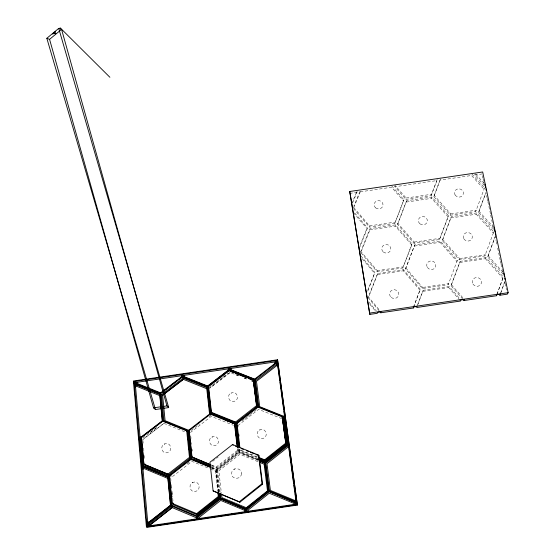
<?xml version="1.0" encoding="UTF-8"?>
<svg xmlns="http://www.w3.org/2000/svg" width="555" height="555" viewBox="0 0 555 555"><rect width="100%" height="100%" fill="white"/><g stroke="black" fill="none" stroke-linecap="round" stroke-linejoin="round"><path stroke-width="0.42" stroke-dasharray="2.77 2.08" d="M352.682 202.721L356.983 192.314L357.011 190.962M353.757 207.667L360.299 191.829L360.334 190.476L353.771 206.356M360.764 252.539L360.805 251.373L370.039 228.604L395.451 224.872L411.983 243.846L411.761 245.039L402.784 267.989L377.116 271.763L360.764 252.539L369.963 229.846L370.039 228.604M359.307 248.321L367.216 228.847L367.285 227.605L353.417 211.497M391.663 185.876L403.894 199.738L394.806 223.394L369.498 227.113L369.568 225.864L353.445 207.154M367.778 291.167L374.896 272.443L360.23 255.175M377.116 271.763L377.213 270.653L360.805 251.373M379.176 310.842L368.319 297.91L377.698 273.476L403.485 269.688L420.308 289.245L413.884 306.395M394.827 186.764L394.987 185.391L406.149 198.024L405.955 199.363L431.068 195.672L436.972 180.569L394.827 186.764L405.955 199.363M394.806 223.394L403.894 199.738M411.761 245.039L395.292 226.121L395.451 224.872M397.56 224.386L406.648 200.723L431.873 197.018L448.523 215.666L439.518 239.538L414.037 243.284L397.56 224.386L406.648 200.723M402.784 267.989L411.983 243.846M420.059 290.293L403.291 270.798L403.485 269.688M457.32 260.316L448.211 284.68L422.362 288.489L405.587 269.015L405.788 267.899L414.779 244.859L440.372 241.099L457.32 260.316L456.938 261.46L440.046 242.299L440.372 241.099M414.037 243.284L414.266 242.084L397.727 223.131M405.587 269.015L414.779 244.859M431.068 195.672L437.278 179.175M448.176 216.95L431.589 198.357L431.873 197.018M433.823 196.643L440.601 178.689L433.823 196.643L450.417 215.215L475.711 211.504L484.536 187.895L484.064 189.269L471.486 175.505L440.281 180.084M422.362 288.489L422.626 287.435L405.788 267.899M417.943 304.265L423.153 290.293L449.113 286.47L460.921 300.026M439.518 239.538L448.523 215.666M442.314 240.544L451.312 216.658L476.717 212.926L493.784 231.817L484.862 255.91L459.207 259.685L442.314 240.544L451.312 216.658M450.417 215.215L450.778 213.932L434.114 195.304M484.494 185.613L474.796 175.019L475.226 173.604M448.211 284.68L448.565 283.612L422.626 287.435M459.963 300.394L448.759 287.532L449.113 286.47M459.207 259.685L459.602 258.533L442.64 239.337M475.711 211.504L476.155 210.199L450.778 213.932M462.842 299.249L451.048 285.728L460.157 261.343L485.923 257.555L502.747 276.397M493.784 231.817L493.277 233.051L476.266 214.223L476.717 212.926M451.048 285.728L460.157 261.343M493.7 229.291L478.5 212.489L485.84 192.821M496.982 294.15L503.309 277.021L496.933 294.719M500.416 293.65L504.731 281.635L506.493 289.974M500.964 292.603L505.001 281.357M503.177 274.246L487.699 256.93L495.213 236.472L496.094 240.669M487.699 256.93L495.442 236.035M478.5 212.489L485.958 192.585L487.019 197.594M413.496 307.012L420.308 289.245M417.242 305.729L423.153 290.293M367.847 290.119L374.896 272.443M377.698 273.476L368.381 296.89L379.287 309.863M359.973 245.581L367.285 227.605M351.697 203.803L356.698 191.718M484.862 255.91L485.348 254.745L459.602 258.533M459.762 262.487L485.438 258.706L485.923 257.555M259.934 429.848L259.678 430.09C264.915 426.746 269.015 435.64 263.826 438.11C258.262 441.267 254.308 431.929 259.99 429.834M192.849 482.482L192.564 482.746C197.989 479.291 201.895 488.525 196.616 490.988C190.858 494.207 187.16 484.529 192.911 482.462M212.281 436.889L212.003 437.132C217.317 433.76 221.258 442.737 216.055 445.165C210.428 448.343 206.654 438.908 212.343 436.868M231.289 392.961L231.026 393.183C236.222 389.901 240.204 398.622 235.063 401.022C229.569 404.158 225.719 394.959 231.345 392.94M164.613 443.924L164.322 444.173C169.705 440.788 173.486 449.841 168.262 452.228C162.573 455.405 158.987 445.901 164.675 443.91M220.134 492.486L217.643 470.349L239.739 452.984L257.999 460.421M257.867 461.635L239.899 454.302L218.85 470.848L221.417 493.437M212.738 461.288L218.184 457.015M211.601 465.041L216.304 466.97L237.609 450.244L237.408 448.544M211.517 465.312L216.977 467.553L238.171 450.91L237.609 450.244M238.164 451.999L237.679 447.823L238.164 451.999L217.13 468.524L211.524 466.221M211.809 467.289L216.561 469.246L238.775 451.791L238.366 448.357M219.433 491.994L216.936 469.745L239.15 452.29L258.304 460.088M211.76 467.581L217.276 469.849L239.371 452.491L238.962 449.071M170.357 476.717L171.696 475.677M187.084 463.758L191.135 460.594M242.14 420.808L244.179 419.212M244.859 418.685L246.899 417.096M247.579 416.569L249.611 414.973M250.291 414.446L257.069 409.077M170.982 480.491L170.704 477.959L191.954 461.385L209.589 468.656M237.922 425.553L258.609 409.368L281.787 418.637M191.239 430.465L199.467 424.096M209.069 416.666L211.122 415.071M190.372 432.546L211.268 416.354L233.488 425.331M150.017 432.539L156.871 427.274M142.989 438.048L157.079 427.218M209.256 387.57L211.934 385.51M212.6 384.997L222.624 377.296M223.29 376.783L227.973 373.182M163.912 423.347L142.822 439.56L163.912 423.347L185.19 432.026M230.103 372.454L209.568 388.292L230.124 372.488L239.545 376.207L234.03 374.001M377.213 270.653L402.979 266.865M377.594 274.579L403.291 270.798M422.882 291.34L448.759 287.532M349.74 193.383L356.983 192.314M360.299 191.829L391.518 187.25L403.707 201.07M474.796 175.019L482.031 173.958M406.149 198.024L431.353 194.319M406.447 202.048L431.589 198.357M369.568 225.864L394.966 222.132M369.963 229.846L395.292 226.121M450.958 217.942L476.266 214.223M414.266 242.084L439.837 238.324M414.55 246.052L440.046 242.299M244.242 378.031L247.384 379.273L244.262 378.066M251.311 380.82L252.879 381.445L251.325 380.855M257.534 456.938L240.155 449.869L240.703 450.535L257.208 457.251M258.214 458.583L241.05 451.597L240.828 449.897M239.087 449.12L239.399 451.701L257.742 459.165M239.399 451.701L239.982 452.401L258.235 459.824M211.358 467.796L217.026 470.439L211.268 468.052M210.366 468.968L215.992 471.292L218.33 492.195M216.561 469.246L217.276 469.849M216.936 469.745L217.643 470.349M216.304 466.97L216.977 467.553M475.802 174.228L483.814 182.977M471.91 174.09L483.96 187.271M478.951 211.191L494.207 228.043M488.192 255.772L503.725 273.143M485.438 258.706L502.761 278.117M451.416 284.659L464.375 299.513M353.431 208.458L369.498 227.113M353.403 212.787L367.216 228.847M362.353 258.88L374.805 273.546M239.15 452.29L239.739 452.984M238.775 451.791L239.371 452.491M368.881 302.08L376.394 311.036M369.88 304.362L375.222 310.738M482.385 175.623L482.912 178.12M483.086 178.953L483.613 181.45M483.787 182.283L484.314 184.78M487.193 198.426L487.72 200.931M487.894 201.763L490.537 214.279M490.71 215.111L493.173 226.787M496.274 241.508L496.808 244.027M497.689 248.224L499.458 256.618M499.639 257.458L500.166 259.976M500.346 260.815L500.874 263.334M501.054 264.173L502.996 273.407M239.573 448.981L239.982 452.401M216.311 469.835L218.802 492.084M218.406 491.876L215.95 469.981L215.278 469.412L217.74 491.411M190.753 435.939L191.017 438.464M191.433 442.654L191.642 444.361M192.148 449.39L192.349 451.097M171.363 484.668L171.724 488.032M172.022 491.369L172.626 497.252M172.709 498.092L173.035 501.442M171.349 486.846L171.516 488.532M172.008 493.596L172.175 495.282M142.899 440.406L143.315 444.652M143.585 448.003L144.002 452.249M144.279 455.606L144.695 459.845M241.439 473.644C241.363 480.241 230.471 479.485 231.685 472.915C232.129 466.838 241.966 467.587 241.439 473.644M234.633 468.954L234.349 469.232L234.696 468.933M463.904 238.865A4.558 4.246 14.3 0 0 471.764 239.004A4.558 4.246 14.3 0 0 467.726 232.545A4.558 4.246 14.3 0 0 463.904 238.865M455.1 194.972A4.482 4.135 10.6 0 0 462.842 195.096A4.482 4.135 10.6 0 0 458.888 188.818A4.482 4.135 10.6 0 0 455.1 194.972M472.964 284.042A4.634 4.357 19.3 0 0 480.935 284.202A4.634 4.357 19.3 0 0 476.828 277.542A4.634 4.357 19.3 0 0 472.964 284.042M419.989 223.852A4.502 4.204 8.6 0 0 427.301 221.48A4.502 4.204 8.6 0 0 421.328 216.693A4.502 4.204 8.6 0 0 419.989 223.852M427.322 267.33A4.572 4.322 12.8 0 0 435.224 267.482A4.572 4.322 12.8 0 0 431.249 260.912A4.572 4.322 12.8 0 0 427.322 267.33M383.332 252.019A4.523 4.28 5.4 0 0 390.713 249.618A4.523 4.28 5.4 0 0 384.761 244.741A4.523 4.28 5.4 0 0 383.332 252.019M391.219 297.418A4.593 4.398 10 0 0 398.698 294.962A4.593 4.398 10 0 0 392.649 289.939A4.593 4.398 10 0 0 391.219 297.418M375.666 207.91A4.454 4.162 2.6 0 0 382.95 205.565A4.454 4.162 2.6 0 0 377.095 200.834A4.454 4.162 2.6 0 0 375.666 207.91"/><path stroke-width="0.83" d="M500.416 293.65L499.84 295.246L507.367 294.143L508.165 292.686L482.677 171.974L349.74 191.496L369.831 314.401L377.365 313.291L377.462 312.319L380.917 311.806L380.806 312.784L413.267 308.004L413.884 306.395M369.831 314.401L349.74 191.496M413.267 308.004L413.496 307.012L416.951 306.499L416.708 307.498L460.525 301.039L460.921 300.026L464.375 299.513L463.966 300.532L462.842 299.249M463.966 300.532L496.399 295.753L496.982 294.15M496.399 295.753L496.933 294.719L500.381 294.212L499.84 295.246M161.234 408.681L155.428 409.535L46.835 38.288L58.726 28.395L61.57 29.36L166.958 405.892L168.699 407.578L163.718 408.313M46.835 38.288L49.568 39.356L61.57 29.36M295.003 500.541L296.009 499.715L295.003 500.541L270.382 490.405L266.976 463.716L287.823 447.198L289.002 447.698M288.489 445.63L295.898 500.624L294.878 501.442L268.891 490.752L265.311 462.579L287.317 445.152L288.489 445.63L288.815 446.359L287.65 445.887L287.317 445.152M295.274 501.956L296.002 501.366L296.37 504.093L295.572 504.211L295.274 501.956L295.766 503.891M259.102 460.407L264.693 462.683L268.266 490.863L245.879 508.699L220.106 497.988L219.62 493.707M246.274 509.206L246.836 509.601L247.107 511.849L246.545 511.467L246.274 509.206L268.648 491.355L294.941 502.483L268.648 491.355M246.836 509.601L269.085 491.848M248.265 511.696L248.064 510.114L269.258 493.194L293.893 503.35L294.101 504.911M213.106 490.897L239.302 501.769L262.078 483.655L258.498 455.072L232.566 444.534L209.95 462.246L213.106 490.897L239.899 502.206L262.55 484.189L258.984 455.752L258.498 455.072M218.989 498.043L197.573 514.964L218.989 498.043L218.399 493.013M286.068 444.95L265.234 461.441L286.068 444.95L283.924 428.994M196.886 515.963L219.475 498.078L218.899 492.944M238.879 447.406L236.104 424.2L257.964 407.162L283.251 417.242L286.935 444.659L264.915 462.086L258.54 459.491M220.55 499.042L198.1 516.823L198.336 519.064L197.497 518.724L197.261 516.476L219.849 498.591L246.212 509.712L219.849 498.591M217.539 500.631L218.857 499.583M268.891 490.752L269.328 491.251L265.762 463.224L287.65 445.887M199.495 518.911L199.307 517.343L220.73 500.409L245.164 510.579L245.352 512.126M217.831 492.257L218.302 496.489L196.643 513.625L197.42 513.979L218.968 496.926L218.497 492.715M259.116 457.577L264.645 459.831L285.749 443.133L282.224 416.833L286.068 443.833L265.068 460.442L258.783 457.889M287.885 445.304L284.209 418.012L284.923 417.457L284.576 416.576L283.862 417.138L287.552 444.569L288.718 445.644L287.455 436.251M149.337 524.059L172.015 506.229L171.051 505.813L148.24 523.733L148.442 525.98L149.538 526.286L149.337 524.059L148.24 523.733M172.182 507.596L150.544 524.572L150.682 526.119L150.578 524.579L172.182 507.596L196.428 517.794L196.588 519.341M142.996 469.301L143.988 468.489L167.86 478.424L170.461 505.237L148.872 522.2L147.672 521.693L142.996 469.301L142.843 467.962L141.733 467.345L142.767 466.547L167.915 477.009L170.669 505.314L147.866 523.233L146.693 522.734L141.733 467.345M284.653 415.466L283.674 416.271L259.712 406.697L256.472 381.32L276.848 365.544L277.986 365.988M283.473 416.659L284.479 415.868L277.438 363.594L276.3 363.15L254.794 379.793L258.2 406.586L283.543 416.84M143.835 464.098L167.95 474.116L189.456 457.362L186.702 430.937L187.507 431.686L190.261 457.986L168.866 474.664L144.862 464.695L143.835 464.098L141.442 437.617M211.462 412.351L235.535 422.036L256.493 405.705L253.246 380.015L229.388 370.608L208.569 386.606L211.462 412.351L212.142 413.191L236.097 422.834L256.951 406.579L253.246 380.015M143.023 465.957L168.158 476.405L190.601 458.909L187.715 431.346L162.802 421.203L140.533 438.311L143.023 465.957L167.575 476.329M168.54 476.898L169.511 477.466L172.258 505.626L171.294 505.203L168.54 476.898L190.969 459.408L210.768 467.553M210.185 466.935L191.218 458.818L188.332 431.256L210.394 414.183L235.493 424.298L238.164 446.636M258.679 407.516L255.293 380.855L276.681 364.295L277.812 364.739L277.438 363.594M142.843 467.962L143.87 467.164L168.109 477.244M159.833 393.835L162.448 420.739L140.165 437.833L139.048 437.375L134.331 384.726L135.337 383.963L160.312 394.314M228.438 370.303L228.251 368.846L228.438 370.303L207.889 386.093L184.517 376.783L184.371 375.353M207.625 386.766L229.326 370.095L254.19 379.897L257.589 406.676L235.736 423.715L210.636 413.607L207.625 386.766L208.368 387.792L211.372 414.502L210.636 413.607M162.962 391.462L168.311 387.383M169.65 386.363L170.989 385.337M172.327 384.317L177.01 380.744M179.05 379.252L181.721 377.206L181.547 375.735L136.523 382.374L135.406 381.32L181.769 374.486L182.637 375.575M160.437 393.724L182.338 377.018L207.022 386.856L210.026 413.697L187.965 430.77L163.059 420.628L160.437 393.724L161.429 394.716L164.044 421.488L163.059 420.628M161.429 394.716L183.212 378.094L206.973 387.563M188.714 430.305L165.092 420.683L162.594 395.188L183.344 379.342L206.758 388.708L209.575 414.113M162.622 395.215L183.344 379.342M139.048 437.375L140.158 438.145L135.448 385.76L136.454 385.004L160.041 394.501M135.566 387.015L136.565 386.259L159.812 395.646L162.289 421.141L141.178 437.312L140.082 436.868M369.928 313.048L508.165 292.686M277.542 359.765L133.387 381.014L146.43 526.938L147.575 527.25L297.376 505.085L277.542 359.765L297.376 505.085M134.039 381.521L134.803 381.41L134.99 383.491L134.268 384.039L134.039 381.521L135.198 382.603M182.373 374.396L228.715 367.563L228.965 369.623L207.265 386.294L182.588 376.457L182.373 374.396L183.24 375.485L183.386 376.852M229.319 367.472L275.655 360.646L276.029 361.804L229.95 368.596L229.319 367.472L229.569 369.533L254.412 379.329L275.925 362.699L275.655 360.646M276.258 360.556L277.014 360.445L277.347 362.914L276.529 362.595L276.258 360.556L276.82 363.067M183.24 375.485L228.272 368.881M276.64 361.714L277.396 361.603L277.611 363.241M49.568 39.356L153.555 407.869L166.958 405.892M161.13 407.21L161.741 407.12L162.726 408.043L163.871 407.911L161.012 408.313M148.442 525.98L196.879 518.814L196.643 516.573L171.051 505.813M197.497 518.724L245.914 511.557L245.643 509.317M246.545 511.467L294.941 504.301L294.643 502.046M182.151 521.478L183.851 521.228M230.915 514.263L232.614 514.013M146.43 526.938L297.085 504.648M146.763 523.483L147.616 523.844L147.81 526.071L147.006 526.196L146.763 523.483L147.866 523.809M146.693 522.734L147.796 523.06L147.713 521.707M254.78 379.176L231.234 369.894L231.067 368.471M233.946 372.773L229.957 371.198L229.326 370.095M235.542 373.404L246.711 377.809M248.307 378.441L254.689 380.959M282.03 417.492L283.605 418.123L283.834 419.823M160.985 393.023L137.786 383.685L137.654 382.242M236.201 423.298L212.433 413.725M135.406 381.32L135.593 383.401L160.069 393.259L181.984 376.547L181.769 374.486M139.853 385.711L143.78 387.293M225.413 420.156L227.758 421.099M230.88 422.362L233.218 423.305M234.536 424.506L236.097 425.137M235.528 446.22L237.873 447.17M241.002 448.447L243.347 449.397M246.475 450.667L248.82 451.624M250.381 452.256L254.294 453.844M255.855 454.483L258.984 455.752M258.977 458.881L265.234 461.441M164.842 421.814L167.235 422.785M168.838 423.437L171.238 424.415M172.834 425.068L175.234 426.046M178.432 427.343L181.631 428.647M186.425 430.597L188.027 431.249M260.614 460.796L263.791 462.086M259.587 461.066L265.144 463.328M259.414 462.253L264.118 464.181L267.496 490.87L246.295 507.749L221.889 497.613L221.494 494.255M189.227 430.562L192.009 456.987L210.817 464.715M210.733 464.986L192.009 456.987M193.147 458.68L210.747 465.916M191.218 458.818L211.018 466.963M271.679 492.216L279.512 495.442M281.08 496.087L288.912 499.306M290.48 499.951L294.393 501.56M139.111 438.089L139.922 438.422L142.406 466.047L141.664 466.616L139.111 438.089L140.228 438.852M169.046 475.656L145.23 465.756L145.042 464.049M197.261 516.476L198.1 516.823M220.106 497.988L245.664 508.782M169.448 476.183L172.106 503.323L197.42 513.979M197.601 514.971L173.333 504.779L173.167 503.101M171.294 505.203L196.921 515.99M172.106 503.323L173 503.725M142.767 466.547L143.87 467.164M167.95 474.116L168.866 474.664M218.302 496.489L218.968 496.926M245.143 510.565L245.331 512.112M140.533 438.311L141.643 439.081L144.127 466.582M239.302 501.769L239.899 502.206M190.254 459.082L189.727 454.025M189.456 457.362L190.261 457.986M153.555 407.869L155.428 409.535M134.331 384.726L135.448 385.76M187.555 432.99L187.819 435.515M135.337 383.963L136.454 385.004M135.593 383.401L136.71 384.442L136.523 382.374M188.332 431.256L189.186 432.061L192.065 459.478M60.072 27.75L109.897 77.284M262.078 483.655L262.55 484.189M232.566 444.534L233.183 445.27M379.717 311.487L380.806 312.784M182.338 377.018L183.212 378.094M235.056 425.942L237.561 446.955M236.104 424.2L236.707 425.047L239.371 447.268M235.535 422.036L236.097 422.834M265.311 462.579L265.762 463.224M264.645 459.831L265.068 460.442M295.898 500.624L296.19 501.068M256.882 407.134L253.684 381.785M256.493 405.705L256.951 406.579M254.794 379.793L255.293 380.855M285.749 443.133L286.068 443.833M286.935 444.659L287.261 445.401L286.345 438.582M283.862 417.138L284.209 418.012M274.954 361.999L275.127 363.386M276.848 365.544L277.993 366.022L278.339 368.582M276.3 363.15L276.681 364.295M58.726 28.395L168.699 407.578M484.959 184.232L485.618 187.34M485.944 188.894L486.277 190.448M494.207 228.043L495.053 232.046M495.393 233.648L495.726 235.244M503.725 273.143L504.426 276.439M504.772 278.083L505.119 279.734M278.568 370.289L279.949 380.522M280.178 382.228L280.525 384.788M280.754 386.495L281.101 389.055M281.329 390.762L281.676 393.315M281.905 395.021L283.286 405.261M283.515 406.961L283.862 409.521M284.091 411.227L284.431 413.787M284.923 417.457L285.499 421.724M285.728 423.437L286.075 425.997M286.304 427.704L287.226 434.537M289.12 448.551L289.467 451.104M289.696 452.811L290.501 458.784M290.73 460.49L291.077 463.05M291.306 464.757L291.646 467.317M291.881 469.024L292.221 471.577M292.45 473.283L293.831 483.523M294.06 485.23L294.407 487.789M294.636 489.489L294.982 492.049M295.211 493.756L296.016 499.729M296.294 501.81L296.654 504.516M284.576 416.576L288.392 444.909M284.063 421.529L284.403 424.089M284.632 425.796L284.979 428.349M285.208 430.056L285.548 432.616M285.776 434.322L286.116 436.875M282.8 420.607L283.709 427.343M265.359 465.028L265.574 466.727M265.9 469.273L266.116 470.973M266.435 473.519L266.65 475.219M266.976 477.765L267.191 479.458M267.621 482.857L267.836 484.557M268.162 487.103L268.377 488.802M254.8 381.819L255.016 383.54M255.342 386.12L255.564 387.841M255.89 390.415L256.112 392.135M256.438 394.716L256.653 396.437M256.979 399.01L257.201 400.731M237.658 425.144L237.859 426.837M238.775 434.454L238.976 436.147M236.999 423.507L239.85 447.316M229.95 368.596L230.193 370.643M237.582 446.983L235.042 424.672L234.467 423.881L237.207 446.844M220.231 493.333L220.8 498.445M187.992 437.201L188.346 440.573M188.582 443.07L188.873 445.623M189.109 448.128L189.491 451.52M140.38 440.573L140.692 444.014M140.921 446.595L141.234 450.036M141.463 452.616L141.775 456.057M142.08 459.498L142.392 462.939M55.236 31.919L52.718 34.035L53.752 33.231L55.285 33.772L55.833 33.321L54.293 32.766L55.236 31.919"/></g></svg>
